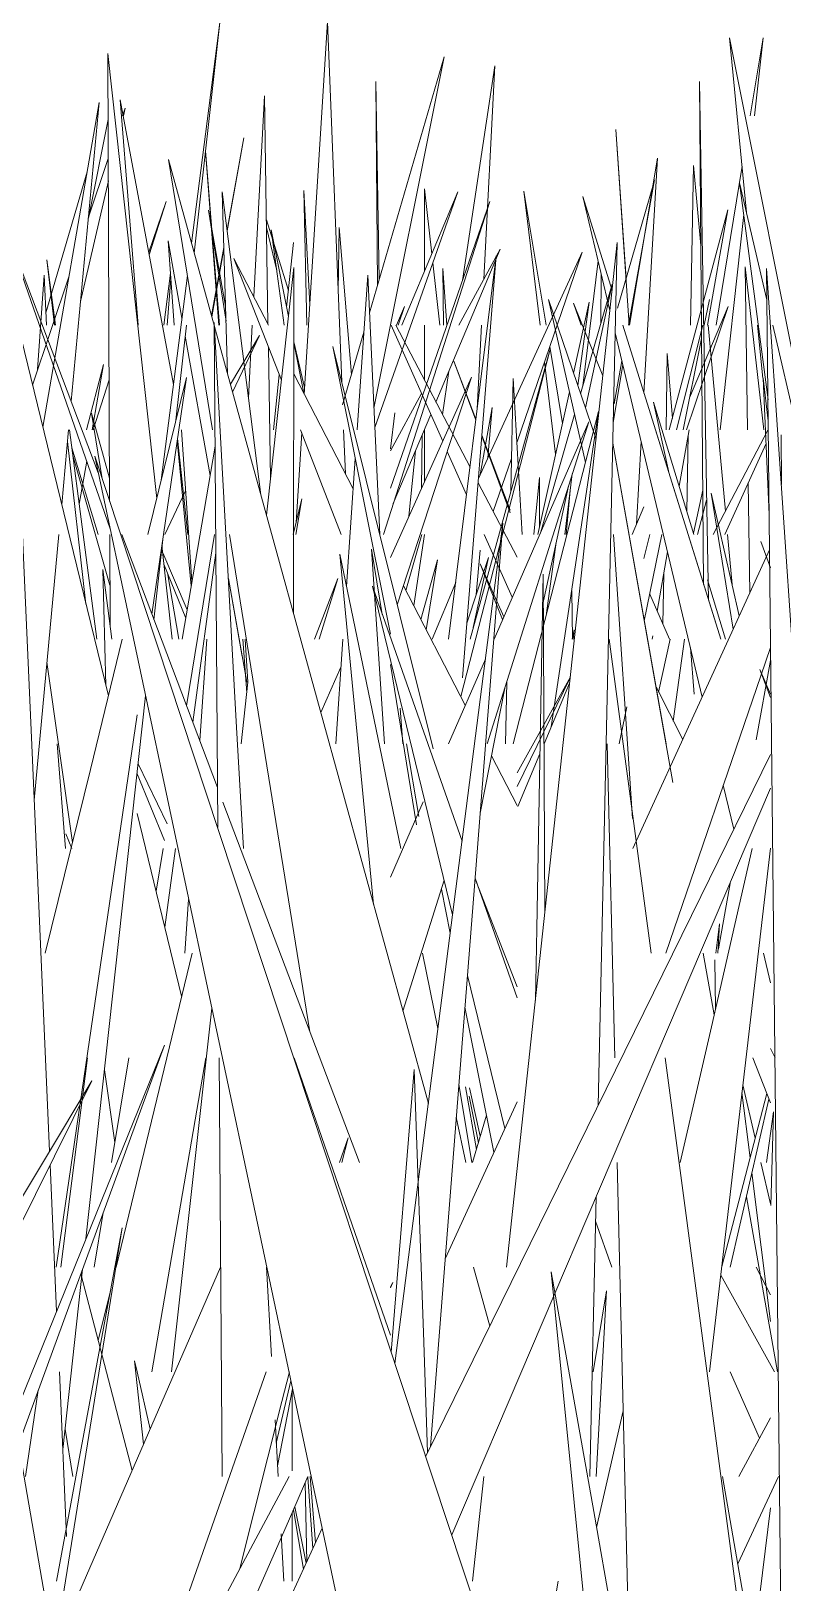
# Model space of a CAD drawing. Header units: millimetres. Extents: x -9575 to 27274, y -4387 to 11354.
# Drawn here: x -6410.07 to -6390.26, y 3074.78 to 3115.69 of the extents above; entities that cross this region are included whole.
import ezdxf

# ---------------------------------------------------------------- set-up
doc = ezdxf.new("R2010")
doc.units = ezdxf.units.MM
doc.layers.add('G-IMPT', color=8, linetype='Continuous', lineweight=9)

# ---------------------------------------------------------------- blocks, each defined once
blk = doc.blocks.new('Grass Array - 25_dwg-V14-North')
at = {"layer": 'G-IMPT'}
for p, q in [((-6391.218, 3110.904), (-6391.668, 3115.506)), ((-6389.599, 3105.172), (-6391.668, 3115.506)), ((-6397.852, 3114.772), (-6398.702, 3109.114)), ((-6397.852, 3114.772), (-6398.14, 3109.148)), ((-6404.204, 3108.685), (-6403.926, 3113.982)), ((-6403.83, 3107.96), (-6403.926, 3113.982)), ((-6407.726, 3113.874), (-6407.249, 3107.931)), ((-6407.726, 3113.874), (-6406.321, 3106.366)), ((-6406.321, 3106.366), (-6407.726, 3113.874)), ((-6407.663, 3113.449), (-6407.595, 3113.654)), ((-6407.642, 3113.449), (-6407.595, 3113.654)), ((-6404.91, 3110.445), (-6404.47, 3112.875)), ((-6404.907, 3110.417), (-6404.47, 3112.875)), ((-6408.565, 3110.752), (-6408.039, 3112.327)), ((-6394.302, 3107.931), (-6393.567, 3112.334)), ((-6393.921, 3106.143), (-6393.567, 3112.334)), ((-6408.77, 3108.555), (-6408.036, 3111.738)), ((-6399.705, 3109.348), (-6399.705, 3111.53)), ((-6399.511, 3109.81), (-6399.705, 3111.53)), ((-6390.652, 3105.964), (-6391.4, 3111.686)), ((-6390.68, 3108.599), (-6391.4, 3111.686)), ((-6404.893, 3106.642), (-6405.038, 3111.444)), ((-6404.017, 3103.458), (-6405.038, 3111.444)), ((-6402.729, 3108.473), (-6402.887, 3111.48)), ((-6402.807, 3107.931), (-6402.887, 3111.48)), ((-6401.015, 3105.238), (-6398.823, 3111.447)), ((-6400.301, 3107.931), (-6398.823, 3111.447)), ((-6405.394, 3110.962), (-6404.936, 3108.041)), ((-6405.394, 3110.962), (-6404.947, 3108.433)), ((-6404.947, 3108.433), (-6405.394, 3110.962)), ((-6403.747, 3110.444), (-6403.403, 3107.931)), ((-6403.747, 3110.444), (-6403.291, 3108.163)), ((-6403.291, 3108.163), (-6403.747, 3110.444)), ((-6401.982, 3108.816), (-6401.952, 3110.508)), ((-6401.628, 3106.635), (-6401.952, 3110.508)), ((-6405.319, 3108.188), (-6404.994, 3109.982)), ((-6405.309, 3108.153), (-6404.993, 3109.934)), ((-6399.403, 3105.906), (-6397.71, 3109.937)), ((-6398.802, 3107.931), (-6397.71, 3109.937)), ((-6399.3, 3107.931), (-6399.485, 3109.574)), ((-6410.036, 3106.354), (-6409.072, 3109.237)), ((-6395.591, 3106.123), (-6394.757, 3109.014)), ((-6395.465, 3105.754), (-6394.757, 3109.014)), ((-6395.463, 3104.312), (-6396.439, 3108.605)), ((-6395.185, 3104.932), (-6396.439, 3108.605)), ((-6404.345, 3106.019), (-6404.244, 3107.931)), ((-6399.224, 3104.873), (-6400.586, 3107.931)), ((-6398.506, 3104.19), (-6400.462, 3107.931)), ((-6399.706, 3106.485), (-6399.706, 3107.931)), ((-6398.202, 3107.931), (-6398.315, 3105.731)), ((-6390.791, 3106.539), (-6390.927, 3107.931)), ((-6389.88, 3105.172), (-6390.524, 3107.931)), ((-6403.151, 3107.463), (-6402.886, 3106.138)), ((-6402.886, 3106.138), (-6403.151, 3107.463)), ((-6403.765, 3103.889), (-6403.82, 3107.361)), ((-6393.34, 3105.172), (-6393.307, 3107.183)), ((-6393.307, 3107.183), (-6393.173, 3105.474)), ((-6408.609, 3105.172), (-6408.161, 3106.895)), ((-6408.463, 3105.172), (-6408.161, 3106.895)), ((-6399.062, 3106.719), (-6399.233, 3105.58)), ((-6398.349, 3105.451), (-6398.929, 3106.988)), ((-6398.352, 3105.43), (-6398.929, 3106.988)), ((-6394.731, 3105.363), (-6394.476, 3106.886)), ((-6397.433, 3103.537), (-6397.37, 3106.529)), ((-6397.133, 3102.413), (-6397.37, 3106.529)), ((-6390.621, 3102.938), (-6390.782, 3106.539)), ((-6390.647, 3105.409), (-6390.782, 3106.539)), ((-6400.603, 3104.622), (-6399.783, 3106.128)), ((-6408.484, 3105.614), (-6408.196, 3103.88)), ((-6408.484, 3105.614), (-6408.006, 3103.902)), ((-6400.603, 3104.67), (-6400.484, 3105.622)), ((-6400.527, 3103.23), (-6399.54, 3105.581)), ((-6397.368, 3096.895), (-6395.117, 3105.661)), ((-6396.639, 3102.489), (-6395.75, 3105.574)), ((-6396.366, 3097.341), (-6395.117, 3105.661)), ((-6399.764, 3105.046), (-6399.786, 3103.624)), ((-6399.707, 3103.799), (-6399.707, 3105.184)), ((-6397.445, 3102.985), (-6398.194, 3105.004)), ((-6397.444, 3103.053), (-6398.191, 3105.033)), ((-6399.944, 3104.62), (-6400.114, 3102.896)), ((-6398.596, 3103.462), (-6399.104, 3104.601)), ((-6394.118, 3102.689), (-6393.994, 3104.865)), ((-6408.806, 3103.217), (-6408.608, 3104.349)), ((-6397.265, 3101.818), (-6398.292, 3103.78)), ((-6396.597, 3100.54), (-6395.913, 3103.689)), ((-6395.975, 3102.413), (-6395.863, 3103.571)), ((-6391.41, 3100.267), (-6392.147, 3103.501)), ((-6391.57, 3099.916), (-6392.147, 3103.501)), ((-6399.99, 3100.541), (-6399.709, 3102.413)), ((-6397.393, 3100.759), (-6398.129, 3102.413)), ((-6390.589, 3101.535), (-6390.839, 3102.232)), ((-6399.363, 3101.746), (-6399.801, 3100.175)), ((-6399.66, 3099.903), (-6399.363, 3101.746)), ((-6398.587, 3100.081), (-6398.02, 3101.811)), ((-6398.419, 3099.965), (-6398.02, 3101.811)), ((-6393.422, 3100.052), (-6393.401, 3101.38)), ((-6395.809, 3099.657), (-6395.827, 3100.929)), ((-6395.81, 3099.654), (-6395.763, 3099.903)), ((-6395.786, 3099.654), (-6395.763, 3099.903)), ((-6404.434, 3099.654), (-6404.365, 3098.522)), ((-6392.699, 3099.44), (-6392.602, 3098.205)), ((-6390.864, 3098.855), (-6390.589, 3098.114)), ((-6390.864, 3098.855), (-6390.589, 3098.204)), ((-6390.589, 3098.204), (-6390.864, 3098.855)), ((-6397.575, 3096.895), (-6397.54, 3098.527))]:
    blk.add_line(p, q, dxfattribs=at)
blk = doc.blocks.new('Grass Array - 25_dwg-V18-North')
at = {"layer": 'G-IMPT'}
for p, q in [((-6404.91, 3110.445), (-6404.47, 3112.875)), ((-6404.907, 3110.417), (-6404.47, 3112.875)), ((-6405.319, 3108.188), (-6404.994, 3109.982)), ((-6405.309, 3108.153), (-6404.993, 3109.934))]:
    blk.add_line(p, q, dxfattribs=at)
blk = doc.blocks.new('Grass Array - Grass Array-440235-North')
for name in ['Grass Array - 25_dwg-V14-North', 'Grass Array - 25_dwg-V18-North']:
    blk.add_blockref(name, (0, 0))
blk = doc.blocks.new('Grass Array - 25_dwg-V28-North')
at = {"layer": 'G-IMPT'}
for p, q in [((-6405.127, 3107.931), (-6405.476, 3112.518)), ((-6405.111, 3107.931), (-6405.474, 3112.531))]:
    blk.add_line(p, q, dxfattribs=at)
blk = doc.blocks.new('Grass Array - 25_dwg-V32-North')
at = {"layer": 'G-IMPT'}
for p, q in [((-6405.127, 3107.931), (-6405.476, 3112.518)), ((-6405.111, 3107.931), (-6405.474, 3112.531))]:
    blk.add_line(p, q, dxfattribs=at)
blk = doc.blocks.new('Grass Array - 25_dwg-V36-North')
at = {"layer": 'G-IMPT'}
for p, q in [((-6405.127, 3107.931), (-6405.476, 3112.518)), ((-6405.111, 3107.931), (-6405.474, 3112.531))]:
    blk.add_line(p, q, dxfattribs=at)
blk = doc.blocks.new('Grass Array - Grass Array-440908-North')
for name in ['Grass Array - 25_dwg-V32-North', 'Grass Array - 25_dwg-V36-North', 'Grass Array - 25_dwg-V36-North', 'Grass Array - 25_dwg-V28-North']:
    blk.add_blockref(name, (0, 0))
blk = doc.blocks.new('Grass Array - 25_dwg-V38-North')
at = {"layer": 'G-IMPT'}
for p, q in [((-6394.394, 3109.15), (-6394.659, 3113.087)), ((-6394.392, 3109.159), (-6394.659, 3113.087)), ((-6397.615, 3100.247), (-6398.235, 3101.64)), ((-6397.646, 3100.177), (-6398.235, 3101.64))]:
    blk.add_line(p, q, dxfattribs=at)
blk = doc.blocks.new('Grass Array - 25_dwg-V42-North')
at = {"layer": 'G-IMPT'}
for p, q in [((-6391.119, 3113.449), (-6390.782, 3115.504)), ((-6391.007, 3113.449), (-6390.782, 3115.504)), ((-6400.943, 3108.979), (-6400.987, 3114.36)), ((-6400.897, 3109.139), (-6400.987, 3114.36)), ((-6408.564, 3110.755), (-6408.043, 3113.358)), ((-6394.312, 3107.931), (-6394.659, 3113.087)), ((-6394.308, 3107.931), (-6394.659, 3113.087)), ((-6409.684, 3108.258), (-6408.597, 3111.978)), ((-6392.698, 3107.931), (-6392.617, 3112.144)), ((-6392.422, 3110.029), (-6392.617, 3112.144)), ((-6392.023, 3107.931), (-6391.337, 3112.121)), ((-6394.617, 3108.377), (-6393.69, 3111.598)), ((-6394.333, 3107.931), (-6393.643, 3111.761)), ((-6406.974, 3109.858), (-6406.513, 3111.189)), ((-6406.961, 3109.787), (-6406.513, 3111.189)), ((-6397.085, 3111.468), (-6396.66, 3107.931)), ((-6397.085, 3111.468), (-6396.5, 3107.931)), ((-6396.5, 3107.931), (-6397.085, 3111.468)), ((-6403.873, 3110.709), (-6403.292, 3108.843)), ((-6403.292, 3108.843), (-6403.873, 3110.709)), ((-6391.911, 3105.172), (-6391.291, 3110.849)), ((-6403.87, 3110.506), (-6403.601, 3109.376)), ((-6403.339, 3108.405), (-6403.155, 3110.111)), ((-6398.283, 3103.891), (-6395.553, 3109.86)), ((-6397.265, 3104.855), (-6395.553, 3109.86)), ((-6395.53, 3106.336), (-6395.131, 3109.632)), ((-6409.9, 3106.762), (-6409.73, 3109.247)), ((-6409.669, 3107.931), (-6409.73, 3109.247)), ((-6406.571, 3107.931), (-6406.401, 3109.301)), ((-6406.49, 3107.931), (-6406.392, 3109.166)), ((-6399.203, 3107.931), (-6399.219, 3109.423)), ((-6399.117, 3107.931), (-6399.219, 3109.423)), ((-6395.056, 3107.978), (-6395.048, 3109.281)), ((-6390.765, 3105.172), (-6391.259, 3109.47)), ((-6391.196, 3105.172), (-6391.259, 3109.47)), ((-6400.445, 3107.931), (-6400.236, 3108.429)), ((-6400.403, 3107.931), (-6400.236, 3108.429)), ((-6395.777, 3106.667), (-6395.362, 3108.541)), ((-6395.005, 3106.596), (-6395.775, 3108.512)), ((-6395.577, 3107.931), (-6395.775, 3108.512)), ((-6395.665, 3106.34), (-6395.362, 3108.541)), ((-6391.777, 3103.03), (-6392.229, 3107.931)), ((-6403.151, 3107.494), (-6402.865, 3106.293)), ((-6396.406, 3107.367), (-6396.071, 3105.34)), ((-6396.071, 3105.34), (-6396.406, 3107.367)), ((-6403.689, 3105.172), (-6403.532, 3106.62)), ((-6396.544, 3106.965), (-6396.251, 3104.528)), ((-6394.707, 3105.855), (-6394.502, 3106.994)), ((-6408.437, 3105.172), (-6408.016, 3106.488)), ((-6396.719, 3102.413), (-6395.886, 3106.174)), ((-6397.921, 3105.761), (-6398.24, 3103.984)), ((-6398.24, 3103.984), (-6397.921, 3105.761)), ((-6397.921, 3105.761), (-6398.033, 3104.436)), ((-6392.794, 3103.025), (-6392.754, 3105.044)), ((-6392.101, 3102.413), (-6390.657, 3105.165)), ((-6391.789, 3102.413), (-6390.705, 3104.815)), ((-6397.893, 3103.019), (-6397.415, 3104.419)), ((-6396.673, 3103.92), (-6396.825, 3102.413)), ((-6396.825, 3102.413), (-6396.673, 3103.92)), ((-6396.673, 3103.92), (-6396.675, 3102.614)), ((-6396.004, 3102.413), (-6395.81, 3104.016)), ((-6391.133, 3100.873), (-6391.175, 3103.772)), ((-6392.515, 3102.413), (-6392.278, 3103.321)), ((-6396.492, 3100.34), (-6396.235, 3102.209)), ((-6391.599, 3101.098), (-6391.72, 3102.413)), ((-6398.24, 3102.005), (-6398.34, 3100.834)), ((-6397.615, 3100.247), (-6398.235, 3101.64)), ((-6397.646, 3100.177), (-6398.235, 3101.64))]:
    blk.add_line(p, q, dxfattribs=at)
blk = doc.blocks.new('Grass Array - Grass Array-V47-North')
for name in ['Grass Array - 25_dwg-V42-North', 'Grass Array - 25_dwg-V38-North', 'Grass Array - 25_dwg-V38-North', 'Grass Array - 25_dwg-V38-North']:
    blk.add_blockref(name, (0, 0))
blk = doc.blocks.new('Grass Array - 25_dwg-V49-North')
at = {"layer": 'G-IMPT'}
for p, q in [((-6405.844, 3110.098), (-6405.103, 3115.907)), ((-6405.771, 3109.832), (-6405.103, 3115.907)), ((-6402.876, 3106.117), (-6402.266, 3115.928)), ((-6401.888, 3106.442), (-6402.266, 3115.928)), ((-6408.003, 3103.297), (-6408.05, 3115.093)), ((-6406.762, 3103.36), (-6408.05, 3115.093)), ((-6401.154, 3108.258), (-6399.183, 3115.003)), ((-6401.038, 3105.744), (-6399.183, 3115.003)), ((-6392.35, 3101.101), (-6392.457, 3114.36)), ((-6392.254, 3102.621), (-6392.457, 3114.36)), ((-6409.764, 3105.241), (-6408.282, 3113.798)), ((-6409.014, 3105.925), (-6408.282, 3113.798)), ((-6408.784, 3101.223), (-6411.571, 3112.648)), ((-6405.127, 3107.931), (-6405.476, 3112.518)), ((-6405.111, 3107.931), (-6405.474, 3112.531)), ((-6399.604, 3087.418), (-6406.449, 3112.297)), ((-6405.294, 3105.172), (-6406.449, 3112.297)), ((-6400.789, 3102.413), (-6397.983, 3111.189)), ((-6400.603, 3103.632), (-6397.983, 3111.189)), ((-6395.536, 3111.328), (-6394.818, 3108.32)), ((-6395.536, 3111.328), (-6394.762, 3108.843)), ((-6394.762, 3108.843), (-6395.536, 3111.328)), ((-6393.254, 3105.172), (-6391.708, 3110.977)), ((-6392.245, 3107.931), (-6391.708, 3110.977)), ((-6408.301, 3104.039), (-6410.728, 3110.453)), ((-6407.989, 3102.567), (-6410.728, 3110.453)), ((-6406.461, 3110.16), (-6406.305, 3107.931)), ((-6406.461, 3110.16), (-6406.097, 3108.118)), ((-6406.097, 3108.118), (-6406.461, 3110.16)), ((-6397.543, 3083.1), (-6394.625, 3110.111)), ((-6394.874, 3098.92), (-6394.625, 3110.111)), ((-6409.459, 3107.931), (-6409.654, 3109.653)), ((-6409.427, 3107.931), (-6409.654, 3109.653)), ((-6403.478, 3106.48), (-6404.726, 3109.692)), ((-6403.814, 3107.931), (-6404.726, 3109.692)), ((-6399.069, 3099.654), (-6397.814, 3109.76)), ((-6398.702, 3098.632), (-6397.814, 3109.76)), ((-6406.642, 3103.85), (-6405.954, 3109.241)), ((-6403.871, 3102.927), (-6403.149, 3109.45)), ((-6403.161, 3100.347), (-6403.149, 3109.45)), ((-6401.478, 3105.172), (-6401.2, 3109.247)), ((-6400.885, 3102.418), (-6401.2, 3109.247)), ((-6390.279, 3070.318), (-6390.689, 3109.423)), ((-6389.934, 3098.359), (-6390.689, 3109.423)), ((-6392.801, 3105.172), (-6391.705, 3108.429)), ((-6392.72, 3106.015), (-6391.705, 3108.429)), ((-6392.331, 3107.931), (-6392.194, 3108.609)), ((-6406.255, 3105.426), (-6405.98, 3107.931)), ((-6404.656, 3097.329), (-6405.246, 3107.999)), ((-6405.155, 3094.687), (-6405.246, 3107.999)), ((-6394.478, 3107.931), (-6392.022, 3100.05)), ((-6391.899, 3099.654), (-6394.478, 3107.931)), ((-6393.067, 3105.172), (-6392.366, 3107.931)), ((-6406.012, 3107.64), (-6405.357, 3103.966)), ((-6405.357, 3103.966), (-6406.012, 3107.64)), ((-6404.821, 3106.379), (-6404.051, 3107.664)), ((-6404.763, 3106.167), (-6404.051, 3107.664)), ((-6401.863, 3105.831), (-6401.302, 3107.752)), ((-6394.678, 3107.731), (-6392.387, 3098.131)), ((-6392.891, 3105.172), (-6392.402, 3107.582)), ((-6402.119, 3107.369), (-6400.603, 3099.785)), ((-6402.119, 3107.369), (-6399.477, 3096.768)), ((-6398.748, 3098.14), (-6396.394, 3107.302)), ((-6398.505, 3099.654), (-6396.394, 3107.302)), ((-6410.038, 3096.465), (-6410.5, 3106.95)), ((-6401.584, 3103.621), (-6403.152, 3106.652)), ((-6406.994, 3102.413), (-6405.98, 3106.55)), ((-6406.892, 3100.316), (-6405.98, 3106.55)), ((-6400.603, 3101.808), (-6398.464, 3106.561)), ((-6400.422, 3100.559), (-6398.464, 3106.561)), ((-6393.669, 3105.907), (-6392.608, 3102.413)), ((-6393.669, 3105.907), (-6393.257, 3104.013)), ((-6409.267, 3103.205), (-6409.084, 3105.172)), ((-6408.337, 3099.654), (-6409.064, 3105.172)), ((-6406.113, 3105.172), (-6405.833, 3101.176)), ((-6403.086, 3102.732), (-6402.939, 3105.094)), ((-6401.898, 3102.413), (-6402.969, 3105.172)), ((-6401.791, 3104.021), (-6401.837, 3105.172)), ((-6398.054, 3096.895), (-6395.379, 3105.386)), ((-6397.873, 3099.654), (-6395.379, 3105.386)), ((-6392.994, 3103.685), (-6392.732, 3105.172)), ((-6390.301, 3103.736), (-6390.308, 3105.04)), ((-6408.627, 3100.581), (-6409.113, 3104.869)), ((-6408.304, 3102.413), (-6409.001, 3104.697)), ((-6406.223, 3104.889), (-6405.853, 3101.061)), ((-6406.215, 3104.944), (-6405.945, 3102.413)), ((-6406.093, 3099.654), (-6405.224, 3104.742)), ((-6394.743, 3104.82), (-6393.157, 3095.876)), ((-6393.338, 3096.895), (-6394.743, 3104.82)), ((-6407.995, 3101.08), (-6408.975, 3104.497)), ((-6408.393, 3104.477), (-6398.601, 3058.27)), ((-6408.393, 3104.477), (-6405.121, 3094.585)), ((-6401.76, 3101.044), (-6401.529, 3104.42)), ((-6406.548, 3102.413), (-6406, 3103.565)), ((-6403.163, 3102.413), (-6402.935, 3103.358)), ((-6403.097, 3102.413), (-6402.935, 3103.358)), ((-6392.37, 3103.586), (-6392.619, 3102.449)), ((-6392.619, 3102.449), (-6392.37, 3103.586)), ((-6394.234, 3102.413), (-6393.927, 3103.143)), ((-6400.483, 3080.564), (-6397.642, 3102.713)), ((-6398.39, 3093.145), (-6397.642, 3102.713)), ((-6392.254, 3102.621), (-6392.22, 3100.686)), ((-6409.992, 3095.416), (-6409.341, 3102.413)), ((-6408, 3102.413), (-6407.99, 3099.996)), ((-6405.162, 3095.746), (-6407.685, 3102.413)), ((-6406.592, 3102.365), (-6406.834, 3100.164)), ((-6406.355, 3099.654), (-6406.626, 3102.128)), ((-6405.978, 3097.901), (-6405.237, 3102.413)), ((-6404.563, 3100.667), (-6404.846, 3102.413)), ((-6400.197, 3100.941), (-6399.776, 3102.413)), ((-6394.725, 3102.413), (-6394.225, 3094.929)), ((-6393.927, 3101.783), (-6393.767, 3102.413)), ((-6393.913, 3100.139), (-6393.451, 3102.413)), ((-6405.96, 3100.433), (-6406.604, 3101.928)), ((-6405.813, 3097.467), (-6405.204, 3101.929)), ((-6401.047, 3092.664), (-6401.936, 3101.893)), ((-6400.332, 3094.136), (-6401.936, 3101.893)), ((-6400.762, 3096.895), (-6401.099, 3102.029)), ((-6400.819, 3100.309), (-6401.099, 3102.029)), ((-6394.213, 3094.136), (-6390.611, 3102.014)), ((-6393.574, 3100.395), (-6393.299, 3101.955)), ((-6408.104, 3098.437), (-6408.186, 3101.488)), ((-6407.946, 3099.654), (-6408.186, 3101.488)), ((-6405.998, 3100.21), (-6406.572, 3101.632)), ((-6406.481, 3101.407), (-6406.176, 3099.654)), ((-6396.749, 3092.031), (-6396.578, 3101.366)), ((-6396.535, 3092.431), (-6396.578, 3101.366)), ((-6408.784, 3101.223), (-6408.036, 3098.16)), ((-6404.873, 3101.252), (-6404.507, 3099.2)), ((-6404.386, 3098.522), (-6404.873, 3101.252)), ((-6402.603, 3099.654), (-6401.991, 3101.254)), ((-6402.483, 3099.654), (-6401.991, 3101.254)), ((-6398.717, 3094.329), (-6401.079, 3101.049)), ((-6398.966, 3092.393), (-6401.079, 3101.049)), ((-6398.631, 3097.914), (-6400.259, 3101.059)), ((-6399.499, 3099.654), (-6398.884, 3101.145)), ((-6392.245, 3101.218), (-6391.77, 3099.654)), ((-6402.724, 3089.306), (-6404.563, 3100.667)), ((-6393.245, 3099.654), (-6393.771, 3100.838)), ((-6393.689, 3099.746), (-6393.705, 3099.654)), ((-6391.899, 3099.654), (-6392.022, 3100.05)), ((-6408.511, 3096.222), (-6407.67, 3099.654)), ((-6405.629, 3096.981), (-6405.441, 3099.654)), ((-6404.497, 3099.654), (-6404.39, 3098.244)), ((-6402.044, 3096.895), (-6401.855, 3099.654)), ((-6394.838, 3099.654), (-6393.734, 3091.381)), ((-6393.231, 3099.654), (-6393.536, 3098.261)), ((-6393.536, 3098.261), (-6393.231, 3099.654)), ((-6392.857, 3099.654), (-6393.149, 3097.498)), ((-6390.846, 3098.686), (-6390.589, 3099.435)), ((-6408.983, 3094.297), (-6409.654, 3099.053)), ((-6402.44, 3097.726), (-6401.906, 3098.914)), ((-6399.914, 3094.764), (-6400.603, 3098.987)), ((-6399.074, 3096.895), (-6398.102, 3099.129)), ((-6394.874, 3098.92), (-6395.13, 3087.365)), ((-6390.589, 3099.097), (-6390.966, 3097.004)), ((-6390.966, 3097.004), (-6390.589, 3099.097)), ((-6404.359, 3098.522), (-6404.54, 3096.895)), ((-6397.265, 3096.128), (-6395.862, 3098.663)), ((-6397.265, 3095.77), (-6395.865, 3098.638)), ((-6396.553, 3096.895), (-6395.88, 3098.497)), ((-6390.846, 3098.686), (-6393.346, 3091.377)), ((-6407.054, 3098.158), (-6408.628, 3083.847)), ((-6398.24, 3095.069), (-6397.591, 3098.366)), ((-6392.9, 3097.007), (-6393.604, 3098.395)), ((-6409.409, 3083.1), (-6407.279, 3097.664)), ((-6400.275, 3096.895), (-6400.346, 3097.834)), ((-6394.372, 3097.875), (-6394.571, 3096.895)), ((-6404.656, 3097.329), (-6404.479, 3094.136)), ((-6409.167, 3094.136), (-6409.382, 3096.895)), ((-6399.853, 3094.978), (-6400.184, 3096.895)), ((-6394.888, 3096.895), (-6394.69, 3088.618)), ((-6410.038, 3096.465), (-6409.584, 3086.155)), ((-6397.265, 3095.275), (-6397.942, 3096.583)), ((-6397.248, 3095.241), (-6396.664, 3096.63)), ((-6392.427, 3092.87), (-6390.589, 3096.612)), ((-6408.511, 3096.222), (-6409.699, 3091.377)), ((-6406.56, 3094.351), (-6407.279, 3096.109)), ((-6406.488, 3094.789), (-6407.251, 3096.365)), ((-6398.988, 3076.046), (-6390.589, 3095.727)), ((-6391.831, 3095.804), (-6391.555, 3094.646)), ((-6401.42, 3085.859), (-6405.017, 3095.362)), ((-6399.74, 3095.366), (-6400.603, 3093.382)), ((-6407.279, 3095.057), (-6406.105, 3090.246)), ((-6409.001, 3094.136), (-6409.155, 3094.52)), ((-6394.231, 3061.666), (-6405.121, 3094.585)), ((-6406.78, 3093.012), (-6406.596, 3094.136)), ((-6406.268, 3094.136), (-6406.55, 3092.068)), ((-6392.197, 3080.341), (-6390.589, 3094.142)), ((-6392.145, 3089.434), (-6391.066, 3094.136)), ((-6400.274, 3089.853), (-6399.187, 3093.3)), ((-6398.39, 3093.145), (-6399.546, 3078.375)), ((-6397.265, 3090.197), (-6398.374, 3093.353)), ((-6398.346, 3093.272), (-6397.265, 3090.491)), ((-6391.956, 3091.495), (-6391.637, 3093.272)), ((-6391.956, 3091.495), (-6391.637, 3093.272)), ((-6405.924, 3092.794), (-6406.023, 3091.377)), ((-6392.427, 3092.87), (-6399.673, 3078.116)), ((-6399.261, 3093.067), (-6399.028, 3091.904)), ((-6396.749, 3092.031), (-6396.783, 3090.135)), ((-6391.932, 3092.152), (-6392.029, 3091.377)), ((-6391.932, 3092.152), (-6391.977, 3091.377)), ((-6405.832, 3091.377), (-6407.834, 3083.1)), ((-6399.351, 3089.392), (-6399.761, 3091.377)), ((-6393.734, 3091.381), (-6393.733, 3091.377)), ((-6392.072, 3089.753), (-6392.36, 3091.377)), ((-6392.072, 3089.753), (-6392.36, 3091.377)), ((-6392.056, 3091.2), (-6392.034, 3089.919)), ((-6390.775, 3091.377), (-6390.589, 3090.6)), ((-6397.589, 3086.754), (-6398.575, 3090.791)), ((-6405.311, 3089.931), (-6406.373, 3080.341)), ((-6398.64, 3089.958), (-6397.875, 3086.129)), ((-6392.145, 3089.434), (-6392.966, 3085.859)), ((-6410.407, 3078.426), (-6406.557, 3088.954)), ((-6409.468, 3081.772), (-6406.557, 3088.954)), ((-6409.289, 3083.1), (-6408.585, 3088.618)), ((-6407.954, 3085.859), (-6407.501, 3088.618)), ((-6406.889, 3080.341), (-6405.467, 3088.618)), ((-6405.037, 3077.582), (-6405.113, 3088.618)), ((-6400.603, 3081.307), (-6403.143, 3088.618)), ((-6393.365, 3088.618), (-6389.722, 3061.309)), ((-6390.589, 3087.433), (-6391.051, 3088.618)), ((-6390.462, 3088.618), (-6390.589, 3088.863)), ((-6407.868, 3086.387), (-6408.138, 3088.303)), ((-6400.58, 3080.857), (-6399.98, 3088.311)), ((-6399.727, 3081.124), (-6399.98, 3088.311)), ((-6432.324, 3048.361), (-6408.468, 3088.01)), ((-6412.086, 3080.74), (-6408.468, 3088.01)), ((-6398.462, 3085.859), (-6398.799, 3087.925)), ((-6398.622, 3087.858), (-6398.336, 3086.205)), ((-6398.234, 3086.554), (-6398.522, 3087.825)), ((-6390.99, 3086.504), (-6391.315, 3087.911)), ((-6399.159, 3083.32), (-6397.265, 3087.462)), ((-6398.285, 3086.378), (-6398.53, 3087.612)), ((-6391.873, 3083.123), (-6390.684, 3087.676)), ((-6391.65, 3083.1), (-6390.628, 3087.534)), ((-6391.125, 3085.984), (-6391.339, 3087.704)), ((-6398.62, 3085.859), (-6398.867, 3087.053)), ((-6398.437, 3085.859), (-6398.071, 3087.11)), ((-6390.693, 3085.859), (-6390.512, 3087.197)), ((-6390.58, 3084.73), (-6390.512, 3087.197)), ((-6401.944, 3085.859), (-6401.716, 3086.51)), ((-6401.88, 3085.859), (-6401.716, 3086.51)), ((-6409.569, 3085.798), (-6409.399, 3081.944)), ((-6394.624, 3085.859), (-6394.294, 3072.065)), ((-6390.589, 3084.771), (-6390.841, 3085.859)), ((-6390.589, 3081.667), (-6391.076, 3085.589)), ((-6395.184, 3084.961), (-6395.348, 3077.582)), ((-6390.404, 3080.341), (-6391.222, 3084.957)), ((-6390.404, 3080.341), (-6391.222, 3084.957)), ((-6408.407, 3083.1), (-6408.171, 3084.541)), ((-6409.462, 3072.972), (-6407.674, 3084.135)), ((-6408.894, 3077.571), (-6407.674, 3084.135)), ((-6394.771, 3083.1), (-6395.198, 3084.315)), ((-6405.078, 3083.1), (-6409.448, 3073.062)), ((-6408.715, 3083.053), (-6409.238, 3078.294)), ((-6408.761, 3082.928), (-6407.41, 3077.742)), ((-6403.868, 3083.1), (-6403.738, 3080.747)), ((-6397.988, 3081.546), (-6398.416, 3083.1)), ((-6396.37, 3082.978), (-6392.861, 3048.014)), ((-6396.37, 3082.978), (-6395.246, 3076.657)), ((-6390.48, 3080.341), (-6391.899, 3082.894)), ((-6390.589, 3082.374), (-6390.965, 3083.1)), ((-6406.915, 3058.27), (-6411.137, 3082.645)), ((-6407.975, 3082.513), (-6408.302, 3081.165)), ((-6400.603, 3082.582), (-6400.542, 3082.698)), ((-6400.603, 3082.557), (-6400.542, 3082.698)), ((-6395.264, 3080.341), (-6394.908, 3082.48)), ((-6395.185, 3077.582), (-6394.908, 3082.48)), ((-6409.468, 3081.772), (-6410.532, 3079.149)), ((-6399.727, 3081.124), (-6399.622, 3078.22)), ((-6407.345, 3080.633), (-6407.109, 3078.434)), ((-6407.345, 3080.633), (-6407.279, 3080.343)), ((-6407.279, 3080.343), (-6407.345, 3080.633)), ((-6409.328, 3080.341), (-6409.137, 3075.998)), ((-6407.279, 3080.341), (-6406.936, 3078.832)), ((-6406.936, 3078.832), (-6407.279, 3080.341)), ((-6406.784, 3072.065), (-6403.88, 3080.341)), ((-6403.612, 3078.466), (-6403.228, 3080.102)), ((-6403.463, 3079.563), (-6403.267, 3080.341)), ((-6391.647, 3080.341), (-6390.876, 3078.598)), ((-6410.216, 3077.582), (-6409.884, 3079.857)), ((-6403.578, 3077.861), (-6403.184, 3079.892)), ((-6403.192, 3077.736), (-6403.189, 3079.862)), ((-6403.463, 3079.563), (-6404.571, 3075.154)), ((-6394.467, 3079.317), (-6395.173, 3076.243)), ((-6408.976, 3077.582), (-6409.178, 3078.835)), ((-6403.645, 3079.073), (-6403.563, 3077.582)), ((-6391.422, 3077.582), (-6390.589, 3079.13)), ((-6406.986, 3070.633), (-6403.274, 3077.582)), ((-6403.29, 3076.41), (-6402.778, 3077.582)), ((-6402.58, 3075.839), (-6402.717, 3077.582)), ((-6398.438, 3074.823), (-6398.139, 3077.582)), ((-6390.89, 3072.065), (-6391.853, 3077.582)), ((-6390.38, 3077.582), (-6391.451, 3075.278)), ((-6408.894, 3077.571), (-6409.405, 3074.823)), ((-6402.809, 3075.338), (-6402.85, 3077.417)), ((-6402.648, 3075.689), (-6402.784, 3077.569)), ((-6403.126, 3076.785), (-6402.827, 3075.298)), ((-6390.589, 3076.76), (-6391.049, 3072.975)), ((-6403.29, 3076.41), (-6406.922, 3068.103)), ((-6403.196, 3074.823), (-6403.194, 3076.631)), ((-6403.162, 3076.703), (-6402.898, 3075.142)), ((-6390.153, 3048), (-6395.246, 3076.657)), ((-6403.941, 3072.861), (-6402.405, 3076.22)), ((-6403.479, 3076.071), (-6403.41, 3074.823)), ((-6396.184, 3074.823), (-6396.988, 3069.999))]:
    blk.add_line(p, q, dxfattribs=at)
blk = doc.blocks.new('Grass Array - Grass Array-V52-North')
for name in ['Grass Array - 25_dwg-V49-North', 'Grass Array - 25_dwg-V36-North', 'Grass Array - 25_dwg-V36-North', 'Grass Array - 25_dwg-V36-North']:
    blk.add_blockref(name, (0, 0))
blk = doc.blocks.new('Grass Array - Grass Array-V53-North')
blk.add_blockref('Grass Array - 25_dwg-V36-North', (0, 0))
blk.add_blockref('Grass Array - 25_dwg-V36-North', (0, 0))
blk.add_blockref('Grass Array - 25_dwg-V36-North', (0, 0))
blk.add_blockref('Grass Array - 25_dwg-V36-North', (0, 0))

msp = doc.modelspace()

# ---------------------------------------------------------------- block references
for name in ['Grass Array - Grass Array-V47-North', 'Grass Array - Grass Array-V52-North', 'Grass Array - Grass Array-440235-North', 'Grass Array - Grass Array-440908-North', 'Grass Array - Grass Array-V53-North', 'Grass Array - Grass Array-V53-North']:
    msp.add_blockref(name, (0, 0))

doc.saveas('drawing.dxf')
